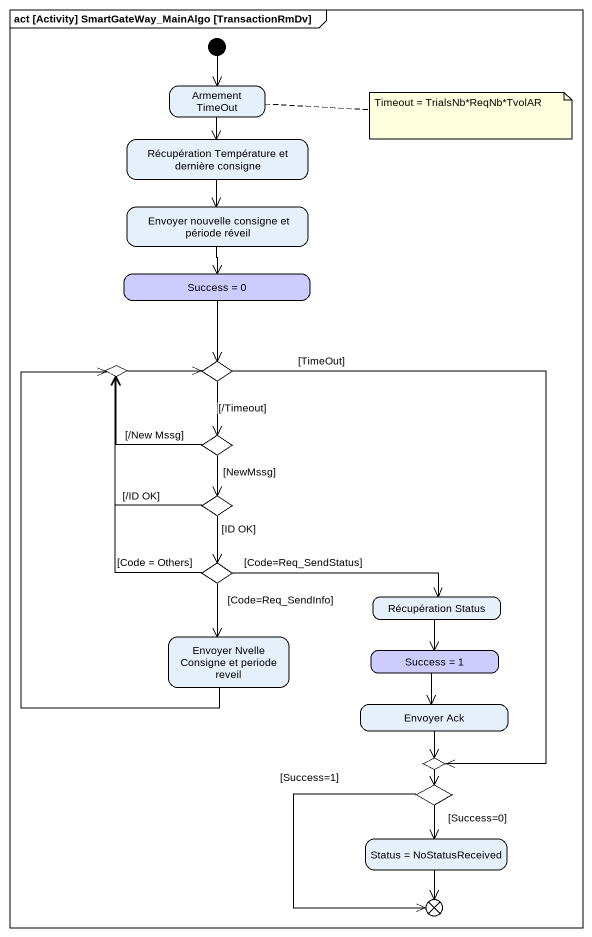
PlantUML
@startuml
mainframe act [Activity] SmartGateWay_MainAlgo [TransactionRmDv]
hide empty description
state "Armement TimeOut" as Armement_TimeOut
state "Récupération Température et dernière consigne" as Récupération_Température_et
state "Envoyer nouvelle consigne et période réveil" as Envoyer_nouvelle_consigne
state "Success = 0" as Success_0 #CCCCFF
state choice1 <<choice>>
state choice2 <<choice>>
state choice3 <<choice>>
state choice4 <<choice>>
state choice5 <<choice>>
state "Récupération Status" as Récupération_Status
state "Envoyer Nvelle Consigne et periode reveil" as Envoyer_Nvelle_Consigne_et
state "Success = 1" as Success_1 #CCCCFF
state "Envoyer Ack" as Envoyer_Ack
state choice6 <<choice>>
state choice7 <<choice>>
state "Status = NoStatusReceived" as Status_NoStatusReceived
state flowfinal1 <<end>>
[*] --> Armement_TimeOut
Armement_TimeOut --> Récupération_Température_et
Récupération_Température_et --> Envoyer_nouvelle_consigne
Envoyer_nouvelle_consigne --> Success_0
Success_0 --> choice2
choice1 -right-> choice2
choice2 --> choice3 : [/Timeout]
choice2 --> choice6 : [TimeOut]
choice3 -up-> choice1 : [/New Mssg]
choice3 --> choice4 : [NewMssg]
choice4 -up-> choice1 : [/ID OK]
choice4 --> choice5 : [ID OK]
choice5 -up-> choice1 : [Code = Others]
choice5 -right-> Récupération_Status : [Code=Req_SendStatus]
choice5 --> Envoyer_Nvelle_Consigne_et : [Code=Req_SendInfo]
Récupération_Status --> Success_1
Envoyer_Nvelle_Consigne_et -up-> choice1
Success_1 --> Envoyer_Ack
Envoyer_Ack --> choice6
choice6 --> choice7
choice7 --> Status_NoStatusReceived : [Success=0]
choice7 --> flowfinal1 : [Success=1]
Status_NoStatusReceived --> flowfinal1
note right of Armement_TimeOut : Timeout = TrialsNb*ReqNb*TvolAR
@enduml
